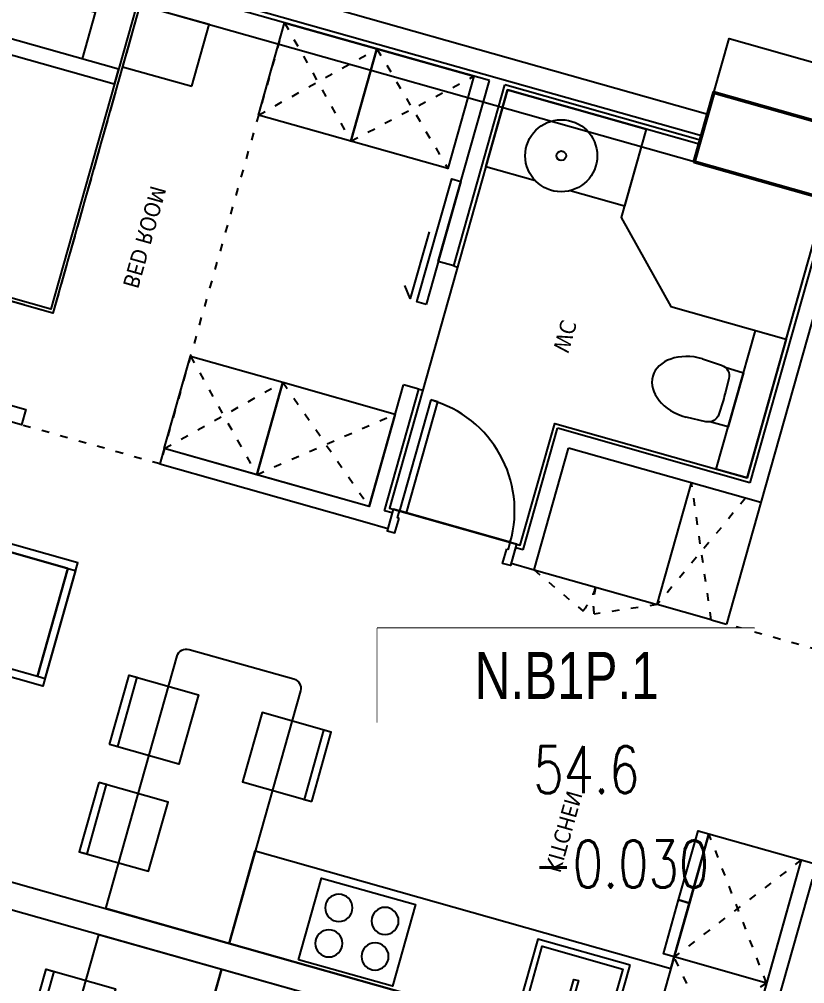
# Model space of a CAD drawing. Header units: millimetres. Extents: x -361679452 to 361242511, y -278557090 to 278849308.
# Drawn here: x 138486 to 143395, y 141339 to 147365 of the extents above; entities that cross this region are included whole.
import ezdxf
from ezdxf.enums import TextEntityAlignment as Align
from ezdxf.xclip import XClip

# ---------------------------------------------------------------- set-up
doc = ezdxf.new("R2010")
doc.units = ezdxf.units.MM
doc.header["$MEASUREMENT"] = 0
doc.header["$XCLIPFRAME"] = 0
doc.set_wipeout_variables(frame=1)
doc.linetypes.add('220126_HDN_HBA typical plan$0$HIDDEN', pattern=[0.375, 0.25, -0.125])
doc.linetypes.add('ACAD_ISO03W100', pattern=[30, 12, -18])
for name, color, linetype in [('1VinaPVC-Text', 9, 'Continuous'), ('A-_FURN----_E-_N', 251, 'Continuous'), ('A-ANNO-ROOM', 50, 'Continuous'), ('IDEA - dim', 251, 'Continuous'), ('KT-Net manh', 139, 'Continuous'), ('KT-Tuong', 1, 'Continuous')]:
    doc.layers.add(name, color=color, linetype=linetype)
for name, color, linetype, lineweight in [('KT-Chuviet', 255, 'Continuous', 15), ('KT-Net cot', 2, 'Continuous', 50), ('KT-Net thay', 7, 'Continuous', 15), ('KT-Net truc', 18, 'Continuous', 15)]:
    doc.layers.add(name, color=color, linetype=linetype, lineweight=lineweight)
doc.styles.add('220126_HDN_HBA typical plan$0$211210_HDN_HBA_TYPICAL PLAN CORE OPT 1$0$HBA-Text', font='GOTHIC.TTF')
doc.styles.add('font unicode ccu', font='arial.ttf')
doc.styles.add('ROMANS', font='ROMANS.SHX')
doc.styles.add('Tahoma', font='tahoma.ttf')

# ---------------------------------------------------------------- blocks, each defined once
blk = doc.blocks.new('A$C21AF0CCA')
at = {"layer": 'A-ANNO-ROOM', "insert": (1197.56892258345, 814.6835720778872), "char_height": 600, "attachment_point": 2, "rotation": 0.10542954816276216, "style": '220126_HDN_HBA typical plan$0$211210_HDN_HBA_TYPICAL PLAN CORE OPT 1$0$HBA-Text'}
blk.add_mtext_dynamic_manual_height_columns('1-BR+', width=722857412.8743668, gutter_width=9765.624999999996, heights=[0], dxfattribs=at)
blk = doc.blocks.new('32')
at = {"layer": 'IDEA - dim'}
for points in [[(-449.9992432965519, 9429.997420653483), (-449.9992432964355, 6599.99994324187), (-799.9992432965519, 6599.999943241841), (-799.9992432965228, 9429.997420653424)], [(-7.367634680122137e-08, 6599.99994324187), (-1.455191522836685e-11, 2999.999943248884), (-170.0000000000437, 2999.999943248884), (-170.0000000002037, 6599.999943241899)]]:
    blk.add_lwpolyline(points, close=True, dxfattribs=at)
at = {"layer": 'KT-Net cot'}
blk.add_lwpolyline([(-7.358903530985117e-08, 9599.99994324187), (-449.9992432966101, 9599.99994324187), (-449.9992432964937, 6599.999943241928), (-7.363269105553627e-08, 6599.999943241928)], close=True, dxfattribs=at)
blk = doc.blocks.new('*U54')
at = {"ltscale": 5}
blk.add_lwpolyline([(305, -530), (305, -1.13686837721616e-13), (-305, 0), (-305, -530)], close=True, dxfattribs=at)
for centre in [(-150, -150), (150, -150.0000000000001), (-150, -380), (150, -380)]:
    blk.add_circle(centre, 85, dxfattribs=at)
blk = doc.blocks.new('*U56')
at = {"layer": 'A-_FURN----_E-_N', "linetype": 'Continuous'}
for points in [[(-899.9999999999709, 600), (-899.9999999999709, 1000), (-1349.999999999971, 1000), (-1349.999999999971, 600)], [(-900.0000000000291, -1000), (-900.0000000000291, 1000), (900.0000000000291, 1000), (900.0000000000291, -1000)], [(-880.0000000000291, -980), (-880.0000000000291, 980), (880.0000000000291, 980), (880.0000000000291, -980)], [(1350.000000000029, 600), (1350.000000000029, 1000), (900.0000000000291, 1000), (900.0000000000291, 600)]]:
    blk.add_lwpolyline(points, close=True, dxfattribs=at)
at = {"layer": 'A-_FURN----_E-_N', "linetype": '220126_HDN_HBA typical plan$0$HIDDEN', "ltscale": 500}
blk.add_lwpolyline([(-900.0000000000291, -1000), (-900.0000000000291, 1000), (900.0000000000291, 1000), (900.0000000000291, -1000)], close=True, dxfattribs=at)
at = {"layer": 'A-_FURN----_E-_N', "linetype": 'Continuous'}
for points in [[(-54.9999999999709, 580), (-54.9999999999709, 880), (-655.605454891891, 880), (-655.605454891891, 480), (-448.1151331290312, 480)], [(645.6054548844986, 580), (645.6054548844986, 880), (45.0000000000291, 880), (45.0000000000291, 580)], [(-880.0000000000291, 248.6659454330802), (-326.2632651105232, 580), (880.0000000000291, 580), (880.0000000000291, 480), (-326.2632651105232, 480), (-326.2632651105232, 580), (-326.2632651105232, 248.6659454330802), (-880.0000000000291, 248.6659454330802)]]:
    blk.add_lwpolyline(points, dxfattribs=at)
blk = doc.blocks.new('*U55')
at = {"ltscale": 5}
for points in [[(-300, -450), (300, -450), (300, 0), (-300, 0)], [(-15, -20), (15, -20), (15, -270), (-15, -270)], [(-261, -65), (261, -65), (261, -415), (-261, -415)]]:
    blk.add_lwpolyline(points, close=True, dxfattribs=at)
blk = doc.blocks.new('220126_HDN_HBA typical plan$0$210902_YS plan 330pm ver13$0$TOTO-WC-CW822J')
at = {"color": 0}
blk.add_lwpolyline([(-177.2072506700642, -119.1915361834399), (-175, 0), (175, 0), (177.2072506700642, -119.1915361836145)], dxfattribs=at)
blk.add_lwpolyline([(-190, -270), (-183.3947591906181, -144.5004246227618, -0.3908696114996718), (-115.4352058441145, -78.20653349565691), (-27.76706723973621, -75.77130742336158, -0.01388621073825284), (27.76706724101678, -75.77130742336158), (115.4352058439981, -78.20653349565691, -0.3908696114996718), (183.3947591905016, -144.5004246227618), (190, -270)], format="xyb", dxfattribs=at)
blk.add_ellipse((0, -270), major_axis=(0, -270), ratio=0.7037037037037037, start_param=4.71238898038469, end_param=7.853981633974483, dxfattribs=at)
blk = doc.blocks.new('d800')
blk.add_line((760, 70), (40, 70))
for points in [[(40, 790), (40, 70), (85, 70), (85, 790)], [(50, 25), (40, 25), (40, 70), (0, 70), (0, -70), (50, -70)], [(750, 25), (760, 25), (760, 70), (800, 70), (800, -70), (750, -70)]]:
    blk.add_lwpolyline(points, close=True)
blk.add_arc((40, 70), 720, 0, 90)
blk = doc.blocks.new('29')
at = {"layer": 'A-_FURN----_E-_N', "linetype": 'Continuous'}
for points in [[(5040.000000001848, 8430.000056818448), (5040.000000008615, 7830.000056819481), (4240.000000008542, 7830.000056809993), (4239.999999999956, 8430.000056809557)], [(4690.000000008498, 7830.000056815057), (4690.000000009313, 7760.000056815465), (4240.000000009473, 7760.000056810022), (4240.000000008542, 7830.000056809993)], [(5040.000000008615, 7830.000056819481), (5040.000000011147, 7760.000056818899), (4690.000000009313, 7760.000056815465), (4690.000000008498, 7830.000056815057)]]:
    blk.add_lwpolyline(points, close=True, dxfattribs=at)
at = {"layer": 'IDEA - dim'}
for p, q in [((5040.000000008615, 7830.000056819481), (5715.000000008542, 7830.000056826961)), ((2159.999810827561, 7580.000056783276), (2949.999810831156, 7580.000056792065)), ((2949.999810836045, 7480.000056796678), (2949.999810834925, 7580.000056791076)), ((2949.999810834241, 7480.000056796256), (2949.999810838111, 7130.000056795732)), ((85.00000000014552, 6600.00005675813), (85.00000001408625, 5330.000056763718)), ((1259.999810854526, 5330.000056776902), (1259.999810856054, 5355.000056776931)), ((2059.999810858164, 5330.000056786768), (2059.99981085617, 5355.000056786768))]:
    blk.add_line(p, q, dxfattribs=at)
for points in [[(5040.000000002037, 8430.000056818433), (5715.000000000044, 8430.000056825957), (5715.000000038664, 5130.000056826932), (5115.000000038781, 5130.000056820252), (5115.000000006781, 7830.000056819801), (4240.000000008542, 7830.000056809993), (4239.999999999956, 8430.000056809557)], [(6559.99999999805, 8430.000056818419), (5884.999999999927, 8430.000056826), (5884.999999961321, 5130.000056826888), (6484.999999961321, 5130.000056820267), (6484.999999993262, 7830.000056819772), (7359.999999991443, 7830.000056810022), (7359.999999999956, 8430.000056809571)], [(109.9999999998836, 6600.000056757955), (110.0000000139844, 5355.00005676302), (2824.999810859721, 5355.00005679483), (2824.999810850306, 6205.000056795267), (2034.999810846522, 6205.000056786012), (2034.999810832785, 7455.000056786535), (224.999810832669, 7455.000056765857)], [(110.0000000000873, 6600.000056759804), (110.0000000038999, 6255.000056304343), (684.9998103859543, 6255.000056310935), (1134.999810380992, 6705.000056315912), (1134.999810372668, 7455.000056776029), (224.999810832669, 7455.000056765857)], [(2949.999810849054, 6330.00005679579), (2949.999810839901, 7130.000056796722), (2159.999810836249, 7130.000056786957)], [(609.9999980005377, 5677.750335153323), (609.999998004103, 5355.000056762365), (110.0000000139989, 5355.000056757286), (110.0000000037835, 6255.000056298537), (609.9999979939894, 6255.000056303659), (609.999997999781, 5902.249778372367)], [(1096.105830873435, 5123.860164589089), (1530.596545456894, 5123.86016459344), (1461.494707280537, 5069.985793718297)]]:
    blk.add_lwpolyline(points, dxfattribs=at)
for points in [[(1134.999810372668, 7455.000056776029), (2034.999810832785, 7455.000056786535), (2034.999810833076, 7255.000056785604), (1134.999810374837, 7255.000056775549)], [(4721.629107365516, 5386.365962940254), (4271.629107363668, 5386.365962935204), (4271.629107370565, 4936.365962934753), (4721.629107370594, 4936.365962940676)], [(4721.629107365516, 5386.365962940254), (4271.629107363668, 5386.365962935204), (4271.629107366069, 5336.365962935175), (4721.629107366141, 5336.365962940254)], [(1539.424985118036, 5230.00005677958), (1539.424985118778, 5170.000056780133), (739.4249851185887, 5170.00005677111), (739.4249851197383, 5230.000056771096)], [(2249.999810871086, 4500.000056788413), (2249.999810863053, 5230.000056788456), (2849.999810861147, 5230.00005679515), (2849.999810871144, 4500.00005679515), (2249.999810871086, 4500.000056788413)], [(85.00000000708678, 4500.000056762816), (85, 5130.00005676283), (684.9999999999709, 5130.000056769539), (685.0000000089058, 4500.000056770441), (85.00000000331784, 4500.000056763776)], [(4721.629107380169, 4073.634150692713), (4271.629107380402, 4073.634150688216), (4271.629107375134, 4523.634150687227), (4721.629107375149, 4523.634150693179)], [(4968.370837746115, 4073.634150695478), (5418.370837746173, 4073.634150701386), (5418.370837739218, 4523.634150700935), (4968.370837739247, 4523.634150695943)], [(6631.629162253928, 4073.634150695449), (6181.629162253885, 4073.634150701386), (6181.629162260841, 4523.634150701007), (6631.629162260724, 4523.634150695943)], [(85.00000001004082, 3900.000056762845), (85.00000000331784, 4500.000056763776), (685.0000000089058, 4500.000056770441), (685.0000000139116, 3900.000056769568), (85.00000001004082, 3900.000056762845)], [(2249.999810875961, 3900.000056788427), (2249.999810871086, 4500.000056788413), (2849.999810871144, 4500.00005679515), (2849.999810877809, 3900.000056795601), (2249.999810875961, 3900.000056788427)], [(4721.629107380169, 4073.634150692713), (4271.629107380402, 4073.634150688216), (4271.62910737771, 4123.634150687707), (4721.629107379616, 4123.634150692218)], [(4968.370837746115, 4073.634150695478), (5418.370837746173, 4073.634150701386), (5418.370837743714, 4123.634150700454), (4968.3708377437, 4123.634150695478)], [(6631.629162253928, 4073.634150695449), (6181.629162253885, 4073.634150701386), (6181.629162256475, 4123.634150700454), (6631.62916225646, 4123.634150695521)], [(3734.322622144144, 3075.738922653181), (3734.322622139094, 3523.743956718026), (4434.322622137421, 3523.743956725884), (4434.322622136722, 3573.74395672635), (3684.322622136955, 3573.743956718463), (3684.322622144085, 3075.73892265257)], [(4434.322622142223, 3075.738922660486), (4434.322622137421, 3523.743956725884), (3734.322622139094, 3523.743956718026), (3734.322622136708, 3573.743956718492), (4484.322622136868, 3573.74395672734), (4484.322622142237, 3075.738922661476)], [(3734.322622139094, 3523.743956718026), (3734.322622144042, 2923.743956718041), (4434.322622143984, 2923.743956725812), (4434.322622137421, 3523.743956725884)], [(2849.999810904264, 1200.000056794641), (2849.999810884095, 3000.000056795572), (2949.999810886031, 3000.000056796722), (2949.999810906054, 1200.000056796751)]]:
    blk.add_lwpolyline(points, close=True, dxfattribs=at)
for points in [[(5715.000000004497, 4330.000056827805), (4075.000000008193, 4330.000056809498, -0.414213562373095), (4015.000000007683, 4390.000056808378), (4015.000000000102, 5070.000056809353, -0.414213562373095), (4074.999999997395, 5130.000056809469), (5714.999999995634, 5130.000056827805)], [(5884.999999995503, 4330.000056827805), (7524.999999991836, 4330.000056809557, 0.414213562373095), (7584.999999992651, 4390.000056808422), (7585.000000000044, 5070.000056809382, 0.414213562373095), (7525.000000002547, 5130.000056809484), (5885.000000004453, 5130.000056827746)]]:
    blk.add_lwpolyline(points, format="xyb", close=True, dxfattribs=at)
for radius in [224.9999999999996, 29.99999999999995]:
    blk.add_circle((414.9999980047578, 5790.000056760604), radius, dxfattribs=at)
at = {"layer": 'KT-Net cot'}
blk.add_lwpolyline([(224.9998108070286, 9600.000056757926), (-224.9998108044965, 9600.000056757985), (-224.9998108044674, 6599.999999999985), (224.9998108068685, 6599.999999999927)], close=True, dxfattribs=at)
at = {"layer": 'KT-Net manh', "linetype": 'ACAD_ISO03W100', "ltscale": 4}
for p, q in [((2949.999807684071, 8530.000054032556), (2949.999807694534, 7580.00005679579)), ((5040.000000001848, 8430.000056818448), (4240.000000008542, 7830.000056809993)), ((4239.999999999956, 8430.000056809557), (5040.000000008615, 7830.000056819481)), ((5715.000000000044, 8430.000056825957), (5040.000000008615, 7830.000056819481)), ((5040.000000001848, 8430.000056818448), (5715.000000008542, 7830.000056826961)), ((2949.999810834241, 7480.000056796256), (2159.999810836249, 7130.000056786957)), ((2159.999810830544, 7480.000056786957), (2949.999810839901, 7130.000056796722)), ((2949.999810839901, 7130.000056796722), (3115.125113067508, 6765.673781921141)), ((2949.999810849054, 6330.00005679579), (3115.125113068425, 6694.32633167693)), ((2249.999810871086, 4500.000056788413), (2849.999810861147, 5230.00005679515)), ((2849.999810871144, 4500.00005679515), (2249.999810863053, 5230.000056788456)), ((85.00000000708678, 4500.000056762816), (684.9999999999709, 5130.000056769539)), ((685.0000000089058, 4500.000056770441), (85, 5130.00005676283)), ((85.00000001004082, 3900.000056762845), (685.0000000089058, 4500.000056770441)), ((685.0000000139116, 3900.000056769568), (85.00000000331784, 4500.000056763776)), ((2249.999810875961, 3900.000056788427), (2849.999810871144, 4500.00005679515)), ((2849.999810877809, 3900.000056795601), (2249.999810871086, 4500.000056788413)), ((200.0000000176369, 3900.000056764155), (2949.999810875932, 3900.000056796227)), ((2949.999810875932, 3900.000056796227), (2949.999810886031, 3000.000056796722))]:
    blk.add_line(p, q, dxfattribs=at)
for centre, start, end in [((2949.999810839901, 7130.000056796722), 270.0000000008338, 294.3816820584206), ((2949.999810849054, 6330.00005679579), 65.61831794268309, 90.00000000083378)]:
    blk.add_arc(centre, 399.9999999999993, start, end, dxfattribs=at)
at = {"layer": 'KT-Tuong'}
for p, q in [((4239.999999999956, 8430.000056809557), (7360.000000000116, 8430.000056809571)), ((774.999810833091, 7580.000056770121), (2159.999810831185, 7580.000056783683)), ((2159.999810831185, 7580.000056783247), (2159.999810845125, 6330.000056787409)), ((224.999810834357, 7480.000056765872), (2059.999810830515, 7480.00005678639)), ((2059.999810834241, 7480.000056785881), (2059.999810848138, 6230.000056786332)), ((2849.999810851819, 6230.000056796489), (2059.999810848138, 6230.000056786332)), ((2849.999810851819, 6230.000056796489), (2849.999810854235, 6180.000056794714)), ((2849.999810852445, 6180.00005679515), (2949.99981085051, 6180.000056795747)), ((2849.999810863126, 5380.000056795616), (2849.999810861991, 5330.000056795587)), ((2849.999810861293, 5380.000056796081), (2949.999810861365, 5380.000056796722)), ((1259.999810854526, 5330.000056776902), (85.00000001408625, 5330.000056763718)), ((1259.999810854526, 5330.000056776902), (1259.999810857465, 5230.000056776495)), ((2849.999810861991, 5330.000056795587), (2059.999810858164, 5330.000056786768)), ((2059.999810858164, 5330.000056786768), (2059.999810857465, 5230.000056785851))]:
    blk.add_line(p, q, dxfattribs=at)
for points in [[(7600.000189189406, 9600.000056846897), (7259.999999999927, 9600.000056843259), (7259.999999999942, 8530.000056809557), (4339.999999999971, 8530.000056809542), (4339.999999999956, 9600.000056811652), (3999.999810810725, 9600.000056808014)], [(4239.999999999956, 8430.000056809557), (4240.000000000116, 9430.000056810488), (3999.999810814377, 9430.000056807956)], [(5885, 8430.000056826), (5885.000000000044, 1.455191522836685e-11), (5715, -1.455191522836685e-11), (5715.000000000044, 8430.000056825971)], [(84.99999999998545, 5230.000056762816), (85.00000000016007, 3000.00005675797), (-85, 3000.000056757955), (-85, 6599.999999999956)], [(85.0000000000291, 6599.999999999884), (-84.99999999985448, 6599.999999999927)], [(84.9999999999709, 6599.999999999927), (85.00000000001455, 5330.000056763689)], [(2949.99981085051, 6180.000056795747), (2949.999810849054, 6330.00005679579), (2159.999810845125, 6330.000056787409)], [(2949.999810861147, 5230.000056796212), (2949.999810861365, 5380.000056796722)], [(1259.999810857465, 5230.000056776495), (85.0000000152213, 5230.000056762787)], [(2849.999810861147, 5230.00005679515), (2059.999810857465, 5230.000056785851)], [(2849.999810861147, 5230.00005679515), (2849.999810877809, 3900.000056795601), (2949.999810875932, 3900.000056796227), (2949.999810861147, 5230.000056796212)]]:
    blk.add_lwpolyline(points, dxfattribs=at)
at = {"layer": 'IDEA - dim'}
for name, p, rotation in [('*U55', (5615.000000014814, 7280.000056825796), 270), ('220126_HDN_HBA typical plan$0$210902_YS plan 330pm ver13$0$TOTO-WC-CW822J', (1584.999810604, 7255.000056780584), 6.387635188970448e-10), ('d800', (2894.999810861365, 5380.000056796111), 90), ('*U56', (1224.99981089044, 2100.000056776102), 90)]:
    blk.add_blockref(name, p, dxfattribs=dict(at, rotation=rotation))
at = {"layer": 'IDEA - dim', "extrusion": (0, 0, -1), "zscale": -0.9999999999999998, "rotation": 270}
blk.add_blockref('*U54', (-5165.000000030748, 5880.000056820791), dxfattribs=at)
at = {"layer": '1VinaPVC-Text', "style": 'Tahoma', "text_generation_flag": 4}
for s, height, p in [('KITCHEN', 99.99999999998253, (4733.395366832934, 6903.257251949704)), ('WC', 100.0000000000026, (1594.08644686245, 6068.966081821171)), ('BED ROOM', 99.99999999998253, (1938.897386515426, 3371.746340720798))]:
    blk.add_text(s, height=height, rotation=180.0000000016675, dxfattribs=at).set_placement(p)
blk = doc.blocks.new('TAG CAO DO SAN')
at = {"layer": 'KT-Net thay', "flags": 128}
blk.add_lwpolyline([(1526701.778855525, -266095.2298759429), (1526701.778855525, -266566.6584041911), (1527644.63591202, -266566.6584041911), (1527644.63591202, -266095.2298759429)], close=True, dxfattribs=at)
blk.add_wipeout([(1526701.778855525, -266095.2298759429), (1527644.6359120198, -266095.2298759429), (1527644.6359120198, -266566.65840419114), (1526701.778855525, -266566.65840419114)]).dxf.layer = 'KT-Net thay'
for points in [[(1526701.778855525, -266330.9441400666), (1527644.63591202, -266330.9441400666)], [(1526701.778855525, -266566.6584041911), (1527644.63591202, -266566.6584041911)]]:
    blk.add_lwpolyline(points, dxfattribs=at)
at = {"layer": 'KT-Chuviet', "color": 31, "style": 'ROMANS', "width": 0.75}
blk.add_text('DTTT:', height=117.8571320618522, dxfattribs=at).set_placement((1526748.92170835, -266507.8139601254))
at = {"layer": 'KT-Chuviet', "color": 31, "style": 'font unicode ccu', "width": 0.75}
blk.add_attdef('TÊNPHÒNG', text='', height=117.85713, dxfattribs=at).set_placement((1527175.308820772, -266213.4467624734), align=Align.MIDDLE_CENTER)
at = {"layer": 'KT-Chuviet', "color": 31, "ltscale": 15, "style": 'ROMANS', "width": 0.75, "flags": 8}
blk.add_attdef('CAO-DO', (1527091.943339912, -266507.7298381611), '', height=117.8571320618522, dxfattribs=at)

msp = doc.modelspace()

# ---------------------------------------------------------------- block references
at = {"layer": 'A-ANNO-ROOM'}
for p in [(-193366.6029767873, 192837.9996409905, 5.460855537377236e-05), (-194725.1126339572, 187914.7636662904, 5.460855537377236e-05), (-204628.500881133, 156603.4286092457, 5.461079910308954e-05)]:
    msp.add_blockref('A$C21AF0CCA', p, dxfattribs=at)
at = {"layer": 'IDEA - dim', "rotation": 254.2212141373278}
msp.add_blockref('32', (136353.3903113893, 148269.375164234, 1.239722895440761e-07), dxfattribs=at)
at = {"layer": 'KT-Tuong', "rotation": 254.2212141373278}
msp.add_blockref('29', (136414.5842676769, 148485.8931645746, 1.242394586947095e-07), dxfattribs=at)

# ---------------------------------------------------------------- next in the draw order: block references
at = {"layer": 'KT-Net truc'}
ref = msp.add_blockref('TAG CAO DO SAN', (-3676030.537517982, 808798.6540494959, -3.400624696833853e-05), dxfattribs=dict(at, xscale=2.5, yscale=2.5, zscale=2.5))
XClip(ref).set_block_clipping_path([(1526674.1636322693, -266330.9441400666), (1527644.6359120198, -266095.2298759429)])
ref.add_attrib('CAO-DO', '54.6', (141699.3208317981, 142529.3294540932, -3.400624696833853e-05), dxfattribs={"layer": 'KT-Chuviet', "color": 31, "ltscale": 15, "height": 294.6428301546305, "style": 'ROMANS', "width": 0.7500000000000001})
ref.add_attrib('CAO-DO', '-0.030', (141699.3208317981, 141940.043793784, -3.400624696833853e-05), dxfattribs={"layer": 'KT-Chuviet', "color": 31, "ltscale": 15, "height": 294.6428301546305, "style": 'ROMANS', "width": 0.7500000000000001})
ref.add_attrib('TÊNPHÒNG', 'N.B1P.1', dxfattribs={"layer": 'KT-Chuviet', "color": 31, "height": 294.642825, "style": 'font unicode ccu', "width": 0.7500000000000001}).set_placement((141907.7345339493, 143265.0371433124, -3.400624696833853e-05), align=Align.MIDDLE_CENTER)

doc.saveas('drawing.dxf')
